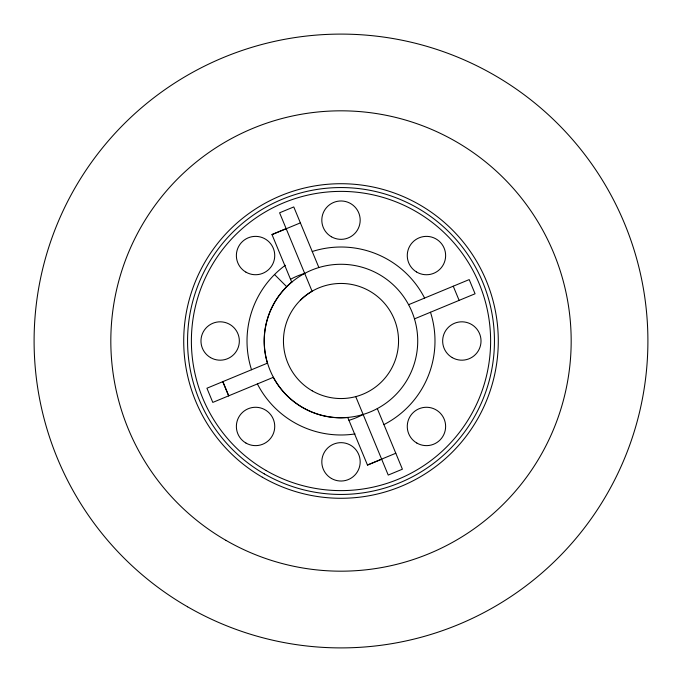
<?xml version="1.0" encoding="UTF-8"?>
<svg xmlns="http://www.w3.org/2000/svg" width="682" height="682" viewBox="0 0 682 682"><rect width="100%" height="100%" fill="white"/><g stroke="black" fill="none" stroke-linecap="round" stroke-linejoin="round"><path stroke-width="1.02" d="M272.024 234.625L300.378 222.878M267.532 363.122L206.927 388.228L212.801 402.406L273.405 377.299M408.595 304.701L469.199 279.594L475.073 293.772L414.468 318.878M367.445 464.996L395.799 453.249M381.673 459.242L367.496 465.115L347.743 417.427A76.725 76.725 0 0 0 405.082 298.81A76.725 76.725 0 0 0 273.456 304.607A76.725 76.725 0 0 0 341 417.725L347.743 417.427M274.539 274.539L286.653 286.653M453.249 286.201L459.122 300.378M318.878 267.532L293.772 206.927L279.594 212.801L286.15 228.632L271.973 234.506L291.726 282.186M377.299 408.595L402.406 469.199L388.228 475.073L355.74 396.626M286.201 228.751L312.083 291.248A57.544 57.544 0 0 0 300.31 300.31M222.878 381.622L228.751 395.799M222.758 381.673L228.632 395.85M430.478 312.237A93.988 93.988 0 0 1 383.932 424.605M355.049 433.931A93.988 93.988 0 0 1 257.395 383.932M251.522 369.763A93.988 93.988 0 0 1 285.332 265.272M312.237 251.522A93.988 93.988 0 0 1 424.605 298.068M348.229 417.512A76.853 76.853 0 0 1 273.286 377.351M267.412 363.174A76.853 76.853 0 0 1 292.433 281.444M363.122 414.468A76.725 76.725 0 0 1 348.945 420.334M290.523 279.279A76.725 76.725 0 0 1 304.701 273.405M266.193 470.571A149.614 149.614 0 0 0 490.614 341A149.614 149.614 0 0 0 266.193 211.429A149.614 149.614 0 0 0 266.193 470.571M210.567 357.615A19.181 19.181 0 0 0 239.339 341A19.181 19.181 0 0 0 210.567 324.385A19.181 19.181 0 0 0 210.567 357.615M245.963 272.161A19.181 19.181 0 0 0 274.735 255.554A19.181 19.181 0 0 0 245.963 238.939A19.181 19.181 0 0 0 245.963 272.161M331.409 236.773A19.181 19.181 0 0 0 360.181 220.158A19.181 19.181 0 0 0 331.409 203.543A19.181 19.181 0 0 0 331.409 236.773M416.855 443.061A19.181 19.181 0 0 0 445.627 426.446A19.181 19.181 0 0 0 416.855 409.839A19.181 19.181 0 0 0 416.855 443.061M416.455 271.93A19.181 19.181 0 0 0 445.627 256.014A19.181 19.181 0 0 0 417.265 238.717A19.181 19.181 0 0 0 416.455 271.93M452.251 357.615A19.181 19.181 0 0 0 481.023 341A19.181 19.181 0 0 0 452.251 324.385A19.181 19.181 0 0 0 452.251 357.615M245.963 443.061A19.181 19.181 0 0 0 274.735 426.446A19.181 19.181 0 0 0 245.963 409.839A19.181 19.181 0 0 0 245.963 443.061M331.409 478.457A19.181 19.181 0 0 0 360.181 461.842A19.181 19.181 0 0 0 331.409 445.227A19.181 19.181 0 0 0 331.409 478.457M312.228 390.837A57.544 57.544 0 0 0 398.544 341A57.544 57.544 0 0 0 312.228 291.163A57.544 57.544 0 0 0 312.228 390.837M264.275 473.888A153.45 153.45 0 0 0 494.45 341A153.45 153.45 0 0 0 264.275 208.112A153.45 153.45 0 0 0 264.275 473.888M262.357 477.212A157.286 157.286 0 0 0 498.286 341A157.286 157.286 0 0 0 262.357 204.788A157.286 157.286 0 0 0 262.357 477.212M225.913 540.34A230.175 230.175 0 0 0 571.175 341A230.175 230.175 0 0 0 225.913 141.66A230.175 230.175 0 0 0 225.913 540.34M187.55 606.784A306.9 306.9 0 0 0 647.9 341A306.9 306.9 0 0 0 187.55 75.216A306.9 306.9 0 0 0 187.55 606.784"/></g></svg>
